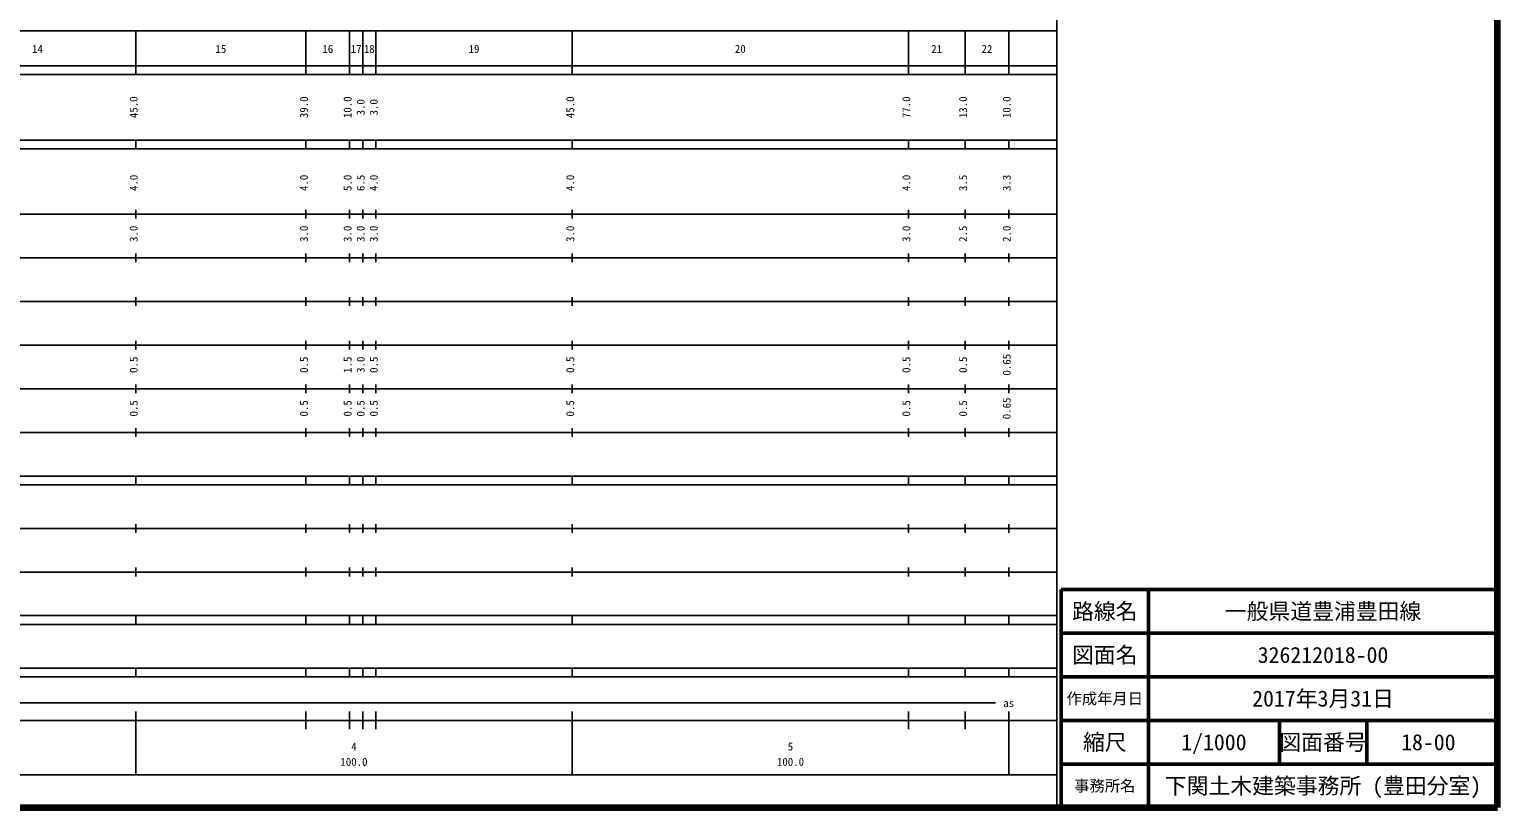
# Model space of a CAD drawing. Units: millimetres on the paper, enlarged 1000 times. Extents: x 40000 to 680000, y 20000 to 380000.
# Drawn here: x 343639 to 680000, y 20000 to 198357 of the extents above; entities that cross this region are included whole.
import ezdxf
from ezdxf.enums import TextEntityAlignment as Align

# ---------------------------------------------------------------- set-up
doc = ezdxf.new("R2010")
doc.units = ezdxf.units.MM
doc.header["$LTSCALE"] = 1000
for name, color, linetype, lineweight in [('M-TTL', 2, 'Continuous', 140), ('M-TTL-BAND', 7, 'Continuous', 25), ('M-TTL-FRAM', 2, 'Continuous', 50), ('M-TTL-LINE', 7, 'Continuous', 50)]:
    doc.layers.add(name, color=color, linetype=linetype, lineweight=lineweight)
doc.layers.add('M-TTL-TXT', color=7, linetype='Continuous')
doc.styles.add('ＭＳ ゴシック', font='')
doc.styles.get('ＭＳ ゴシック').set_extended_font_data('MS Gothic')

msp = doc.modelspace()

# ---------------------------------------------------------------- linework, layer by layer
at = {"layer": 'M-TTL'}
for p, q in [((680000, 20000), (680000, 380000)), ((40000, 20000), (680000, 20000))]:
    msp.add_line(p, q, dxfattribs=at)
at = {"layer": 'M-TTL-BAND'}
for p, q in [((579000, 20000), (579000, 370000)), ((68000, 198000), (579000, 198000)), ((368000, 188000), (368000, 198000)), ((407000, 188000), (407000, 198000)), ((417000, 188000), (417000, 198000)), ((420000, 188000), (420000, 198000)), ((423000, 188000), (423000, 198000)), ((468000, 188000), (468000, 198000)), ((545000, 188000), (545000, 198000)), ((558000, 188000), (558000, 198000)), ((568000, 188000), (568000, 198000)), ((40000, 190000), (579000, 190000)), ((40000, 188000), (579000, 188000)), ((40000, 173000), (579000, 173000)), ((368000, 171000), (368000, 173000)), ((407000, 171000), (407000, 173000)), ((417000, 171000), (417000, 173000)), ((420000, 171000), (420000, 173000)), ((423000, 171000), (423000, 173000)), ((468000, 171000), (468000, 173000)), ((545000, 171000), (545000, 173000)), ((558000, 171000), (558000, 173000)), ((568000, 171000), (568000, 173000)), ((40000, 171000), (579000, 171000)), ((40000, 156000), (579000, 156000)), ((368000, 155000), (368000, 157000)), ((407000, 155000), (407000, 157000)), ((417000, 155000), (417000, 157000)), ((420000, 155000), (420000, 157000)), ((423000, 155000), (423000, 157000)), ((468000, 155000), (468000, 157000)), ((545000, 155000), (545000, 157000)), ((558000, 155000), (558000, 157000)), ((568000, 155000), (568000, 157000)), ((46000, 146000), (579000, 146000)), ((368000, 145000), (368000, 147000)), ((407000, 145000), (407000, 147000)), ((417000, 145000), (417000, 147000)), ((420000, 145000), (420000, 147000)), ((423000, 145000), (423000, 147000)), ((468000, 145000), (468000, 147000)), ((545000, 145000), (545000, 147000)), ((558000, 145000), (558000, 147000)), ((568000, 145000), (568000, 147000)), ((52000, 136000), (579000, 136000)), ((368000, 135000), (368000, 137000)), ((407000, 135000), (407000, 137000)), ((417000, 135000), (417000, 137000)), ((420000, 135000), (420000, 137000)), ((423000, 135000), (423000, 137000)), ((468000, 135000), (468000, 137000)), ((545000, 135000), (545000, 137000)), ((558000, 135000), (558000, 137000)), ((568000, 135000), (568000, 137000)), ((46000, 126000), (579000, 126000)), ((368000, 125000), (368000, 127000)), ((407000, 125000), (407000, 127000)), ((417000, 125000), (417000, 127000)), ((420000, 125000), (420000, 127000)), ((423000, 125000), (423000, 127000)), ((468000, 125000), (468000, 127000)), ((545000, 125000), (545000, 127000)), ((558000, 125000), (558000, 127000)), ((568000, 125000), (568000, 127000)), ((52000, 116000), (579000, 116000)), ((368000, 115000), (368000, 117000)), ((407000, 115000), (407000, 117000)), ((417000, 115000), (417000, 117000)), ((420000, 115000), (420000, 117000)), ((423000, 115000), (423000, 117000)), ((468000, 115000), (468000, 117000)), ((545000, 115000), (545000, 117000)), ((558000, 115000), (558000, 117000)), ((568000, 115000), (568000, 117000)), ((46000, 106000), (579000, 106000)), ((368000, 105000), (368000, 107000)), ((407000, 105000), (407000, 107000)), ((417000, 105000), (417000, 107000)), ((420000, 105000), (420000, 107000)), ((423000, 105000), (423000, 107000)), ((468000, 105000), (468000, 107000)), ((545000, 105000), (545000, 107000)), ((558000, 105000), (558000, 107000)), ((568000, 105000), (568000, 107000)), ((40000, 96000), (579000, 96000)), ((368000, 94000), (368000, 96000)), ((407000, 94000), (407000, 96000)), ((417000, 94000), (417000, 96000)), ((420000, 94000), (420000, 96000)), ((423000, 94000), (423000, 96000)), ((468000, 94000), (468000, 96000)), ((545000, 94000), (545000, 96000)), ((558000, 94000), (558000, 96000)), ((568000, 94000), (568000, 96000)), ((40000, 94000), (579000, 94000)), ((368000, 83000), (368000, 85000)), ((407000, 83000), (407000, 85000)), ((417000, 83000), (417000, 85000)), ((420000, 83000), (420000, 85000)), ((423000, 83000), (423000, 85000)), ((468000, 83000), (468000, 85000)), ((545000, 83000), (545000, 85000)), ((558000, 83000), (558000, 85000)), ((568000, 83000), (568000, 85000)), ((49000, 84000), (579000, 84000)), ((40000, 74000), (579000, 74000)), ((368000, 73000), (368000, 75000)), ((407000, 73000), (407000, 75000)), ((417000, 73000), (417000, 75000)), ((420000, 73000), (420000, 75000)), ((423000, 73000), (423000, 75000)), ((468000, 73000), (468000, 75000)), ((545000, 73000), (545000, 75000)), ((558000, 73000), (558000, 75000)), ((568000, 73000), (568000, 75000)), ((40000, 64000), (579000, 64000)), ((368000, 62000), (368000, 64000)), ((407000, 62000), (407000, 64000)), ((417000, 62000), (417000, 64000)), ((420000, 62000), (420000, 64000)), ((423000, 62000), (423000, 64000)), ((468000, 62000), (468000, 64000)), ((545000, 62000), (545000, 64000)), ((558000, 62000), (558000, 64000)), ((568000, 62000), (568000, 64000)), ((40000, 62000), (579000, 62000)), ((40000, 52000), (579000, 52000)), ((368000, 50000), (368000, 52000)), ((407000, 50000), (407000, 52000)), ((417000, 50000), (417000, 52000)), ((420000, 50000), (420000, 52000)), ((423000, 50000), (423000, 52000)), ((468000, 50000), (468000, 52000)), ((545000, 50000), (545000, 52000)), ((558000, 50000), (558000, 52000)), ((568000, 50000), (568000, 52000)), ((40000, 50000), (579000, 50000)), ((71000, 44000), (565000, 44000)), ((368000, 27500), (368000, 42000)), ((407000, 38000), (407000, 42000)), ((417000, 38000), (417000, 42000)), ((420000, 38000), (420000, 42000)), ((423000, 38000), (423000, 42000)), ((468000, 27500), (468000, 42000)), ((545000, 38000), (545000, 42000)), ((558000, 38000), (558000, 42000)), ((568000, 27500), (568000, 42000)), ((40000, 40000), (579000, 40000)), ((68000, 27500), (579000, 27500))]:
    msp.add_line(p, q, dxfattribs=at)
at = {"layer": 'M-TTL-FRAM'}
for p, q in [((680000, 70000), (580000, 70000)), ((580000, 70000), (580000, 20000))]:
    msp.add_line(p, q, dxfattribs=at)
at = {"layer": 'M-TTL-LINE'}
for p, q in [((600000, 70000), (600000, 20000)), ((680000, 60000), (580000, 60000)), ((680000, 50000), (580000, 50000)), ((680000, 40000), (580000, 40000)), ((630000, 40000), (630000, 30000)), ((650000, 40000), (650000, 30000)), ((680000, 30000), (580000, 30000))]:
    msp.add_line(p, q, dxfattribs=at)

# ---------------------------------------------------------------- texts
at = {"layer": 'M-TTL-BAND', "style": 'ＭＳ ゴシック'}
for s, p in [('14', (345500, 192405)), ('15', (387500, 192405)), ('16', (412000, 192405)), ('17', (418500, 192405)), ('18', (421500, 192405)), ('19', (445500, 192405)), ('20', (506500, 192405)), ('21', (551500, 192405)), ('22', (563000, 192405)), ('as', (568000, 42500)), ('4', (418000, 32523)), ('5', (518000, 32523)), ('100.0', (418000, 29033)), ('100.0', (518000, 29033))]:
    msp.add_text(s, height=1833, dxfattribs=at).set_placement(p, align=Align.BOTTOM_CENTER)
for s, p in [('45.0', (369000, 180500)), ('39.0', (408000, 180500)), ('10.0', (418000, 180500)), ('3.0', (421000, 180500)), ('3.0', (424000, 180500)), ('45.0', (469000, 180500)), ('77.0', (546000, 180500)), ('13.0', (559000, 180500)), ('10.0', (569000, 180500)), ('4.0', (369000, 163174)), ('4.0', (408000, 163174)), ('5.0', (418000, 163174)), ('6.5', (421000, 163174)), ('4.0', (424000, 163174)), ('4.0', (469000, 163174)), ('4.0', (546000, 163174)), ('3.5', (559000, 163174)), ('3.3', (569000, 163174)), ('3.0', (369000, 151500)), ('3.0', (408000, 151500)), ('3.0', (418000, 151500)), ('3.0', (421000, 151500)), ('3.0', (424000, 151500)), ('3.0', (469000, 151500)), ('3.0', (546000, 151500)), ('2.5', (559000, 151500)), ('2.0', (569000, 151500)), ('0.5', (369000, 121500)), ('0.5', (408000, 121500)), ('1.5', (418000, 121500)), ('3.0', (421000, 121500)), ('0.5', (424000, 121500)), ('0.5', (469000, 121500)), ('0.5', (546000, 121500)), ('0.5', (559000, 121500)), ('0.65', (569000, 121500)), ('0.5', (369000, 111500)), ('0.5', (408000, 111500)), ('0.5', (418000, 111500)), ('0.5', (421000, 111500)), ('0.5', (424000, 111500)), ('0.5', (469000, 111500)), ('0.5', (546000, 111500)), ('0.5', (559000, 111500)), ('0.65', (569000, 111500))]:
    msp.add_text(s, height=1833, rotation=90, dxfattribs=at).set_placement(p, align=Align.BOTTOM_CENTER)
at = {"layer": 'M-TTL-TXT', "style": 'ＭＳ ゴシック'}
for s, height, p in [('路線名', 3666, (590000, 65000)), ('路線名', 3666, (590000, 65000)), ('一般県道豊浦豊田線', 3666, (640000, 65000)), ('図面名', 3666, (590000, 55000)), ('図面名', 3666, (590000, 55000)), ('326212018-00', 3666, (640000, 55000)), ('2017年3月31日', 3666, (640000, 45000)), ('作成年月日', 2566, (590000, 45000)), ('作成年月日', 2566, (590000, 45000)), ('縮尺', 3666, (590000, 35000)), ('縮尺', 3666, (590000, 35000)), ('1/1000', 3666, (615000, 35000)), ('図面番号', 3666, (640000, 35000)), ('図面番号', 3666, (640000, 35000)), ('18-00', 3666, (664125, 35000)), ('下関土木建築事務所 (豊田分室)', 3666, (640000, 25000)), ('事務所名', 2566, (590000, 25000)), ('事務所名', 2566, (590000, 25000))]:
    msp.add_text(s, height=height, dxfattribs=at).set_placement(p, align=Align.MIDDLE_CENTER)

doc.saveas('drawing.dxf')
